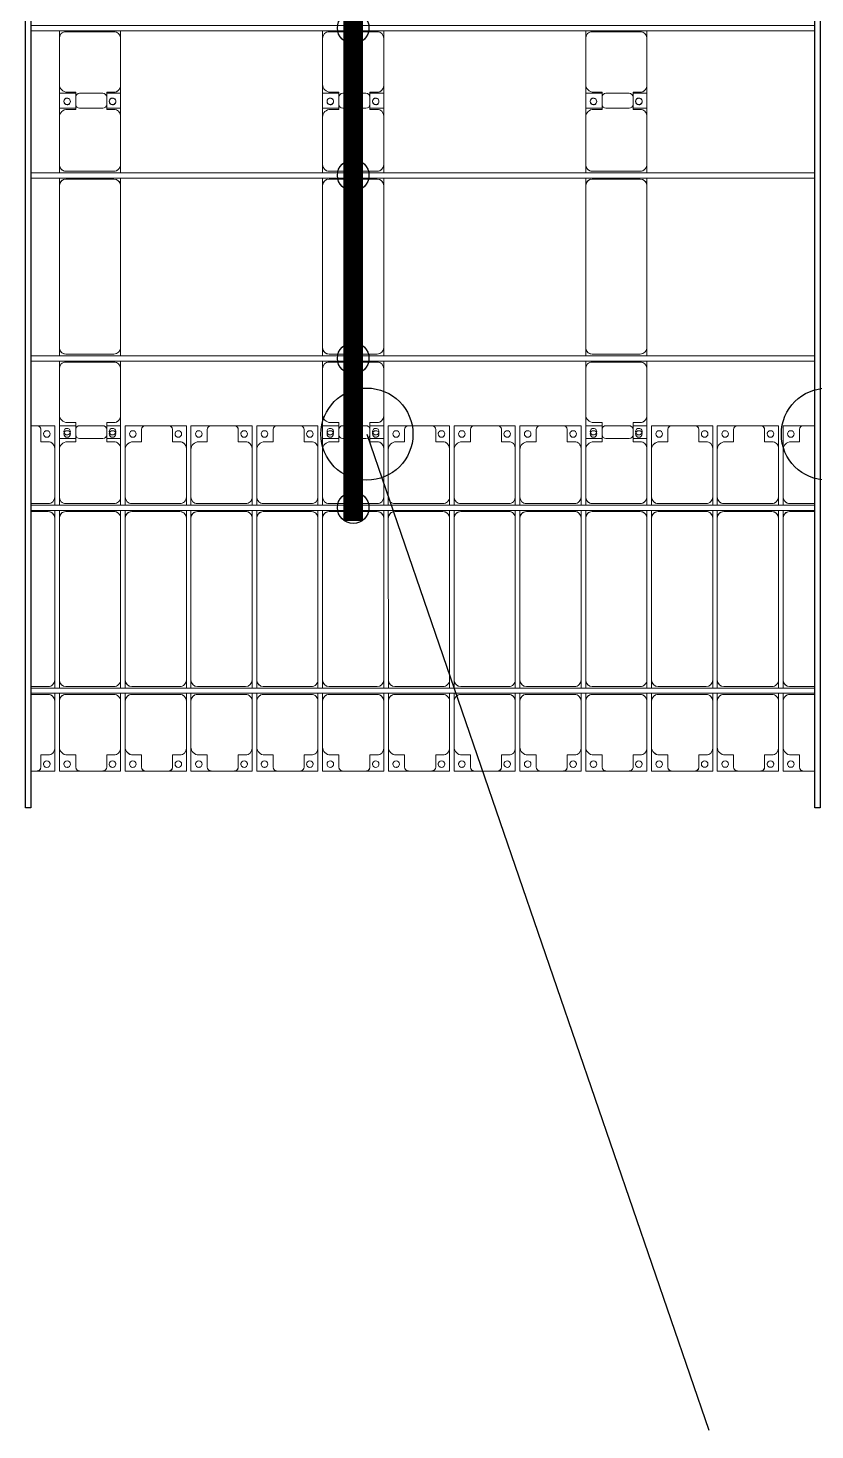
# Model space of a CAD drawing. Header units: millimetres. Extents: x -496478 to -186190, y -204059 to -87354.
# Drawn here: x -415212 to -409232, y -175726 to -165073 of the extents above; entities that cross this region are included whole.
import ezdxf

# ---------------------------------------------------------------- set-up
doc = ezdxf.new("R2010")
doc.units = ezdxf.units.MM
for name, color, linetype, lineweight in [('A-DETL-MBND', 5, 'Continuous', 9), ('A-GENM', 13, 'Continuous', 9), ('S-BEAM', 12, 'Continuous', 9)]:
    doc.layers.add(name, color=color, linetype=linetype, lineweight=lineweight)
for name, color, linetype in [('GC-BICH NEO', 6, 'Continuous'), ('GC-DAY NEO', 5, 'Continuous'), ('GC-HOP 40x60 GIA CUONG', 1, 'Continuous')]:
    doc.layers.add(name, color=color, linetype=linetype)

# ---------------------------------------------------------------- blocks, each defined once
blk = doc.blocks.new('Dải phao đi lại kèm đỡ invester - DẢI PHAO ĐI LẠI-18893-BỐ TRÍ KHUNG KẾT CẤU BÈ PIN 01')
at = {"layer": 'A-DETL-MBND', "color": 8}
for p, q in [((23588, 1312), (23540, 1312)), ((23588, 1312), (23723, 1312)), ((23723, 1312), (23588, 1312)), ((23618, 1190), (23618, 1282)), ((23723, 1312), (23723, 1140)), ((23758, 1312), (23882, 1312)), ((23758, 1130), (23758, 1312)), ((23882, 1282), (23882, 1190)), ((24088, 1312), (23912, 1312)), ((24118, 1312), (24223, 1312)), ((24118, 1190), (24118, 1282)), ((24223, 1312), (24223, 1140)), ((24258, 1312), (24412, 1312)), ((24258, 1130), (24258, 1312)), ((24412, 1312), (24258, 1312)), ((24382, 1282), (24382, 1190)), ((24588, 1312), (24412, 1312)), ((24588, 1312), (24723, 1312)), ((24723, 1312), (24588, 1312)), ((24618, 1190), (24618, 1282)), ((24723, 1312), (24723, 1140)), ((24758, 1312), (24912, 1312)), ((24758, 1130), (24758, 1312)), ((24912, 1312), (24758, 1312)), ((24882, 1282), (24882, 1190)), ((25088, 1312), (24912, 1312)), ((25088, 1312), (25223, 1312)), ((25223, 1312), (25088, 1312)), ((25118, 1190), (25118, 1282)), ((25223, 1312), (25223, 1140)), ((25258, 1312), (25412, 1312)), ((25258, 1130), (25258, 1312)), ((25412, 1312), (25258, 1312)), ((25382, 1282), (25382, 1190)), ((25588, 1312), (25412, 1312)), ((25588, 1312), (25723, 1312)), ((25723, 1312), (25588, 1312)), ((25618, 1190), (25618, 1282)), ((25723, 1312), (25723, 1140)), ((25758, 1312), (25882, 1312)), ((25758, 1130), (25758, 1312)), ((25882, 1282), (25882, 1190)), ((26088, 1312), (25912, 1312)), ((26118, 1312), (26223, 1312)), ((26118, 1190), (26118, 1282)), ((26223, 1312), (26223, 1140)), ((26258, 1312), (26412, 1312)), ((26258, 1130), (26258, 1312)), ((26412, 1312), (26258, 1312)), ((26382, 1282), (26382, 1190)), ((26588, 1312), (26412, 1312)), ((26588, 1312), (26723, 1312)), ((26723, 1312), (26588, 1312)), ((26618, 1190), (26618, 1282)), ((26723, 1312), (26723, 1140)), ((26758, 1312), (26912, 1312)), ((26758, 1130), (26758, 1312)), ((26912, 1312), (26758, 1312)), ((26882, 1282), (26882, 1190)), ((27088, 1312), (26912, 1312)), ((27088, 1312), (27223, 1312)), ((27223, 1312), (27088, 1312)), ((27118, 1190), (27118, 1282)), ((27223, 1312), (27223, 1140)), ((27258, 1312), (27412, 1312)), ((27258, 1130), (27258, 1312)), ((27412, 1312), (27258, 1312)), ((27382, 1282), (27382, 1190)), ((27588, 1312), (27412, 1312)), ((27588, 1312), (27723, 1312)), ((27723, 1312), (27588, 1312)), ((27618, 1190), (27618, 1282)), ((27723, 1312), (27723, 1140)), ((27758, 1312), (27882, 1312)), ((27758, 1130), (27758, 1312)), ((27882, 1282), (27882, 1190)), ((28088, 1312), (27912, 1312)), ((28118, 1312), (28223, 1312)), ((28118, 1190), (28118, 1282)), ((28223, 1312), (28223, 1140)), ((28258, 1312), (28412, 1312)), ((28258, 1130), (28258, 1312)), ((28412, 1312), (28258, 1312)), ((28382, 1282), (28382, 1190)), ((28588, 1312), (28412, 1312)), ((28588, 1312), (28723, 1312)), ((28723, 1312), (28588, 1312)), ((28618, 1190), (28618, 1282)), ((28723, 1312), (28723, 1140)), ((28758, 1312), (28912, 1312)), ((28758, 1130), (28758, 1312)), ((28912, 1312), (28758, 1312)), ((28882, 1282), (28882, 1190)), ((29088, 1312), (28912, 1312)), ((29088, 1312), (29223, 1312)), ((29223, 1312), (29088, 1312)), ((29118, 1190), (29118, 1282)), ((29223, 1312), (29223, 1140)), ((29258, 1312), (29412, 1312)), ((29258, 1130), (29258, 1312)), ((29412, 1312), (29258, 1312)), ((29382, 1282), (29382, 1190)), ((29500, 1312), (29412, 1312)), ((23673, 1190), (23618, 1190)), ((23882, 1190), (23818, 1190)), ((24173, 1190), (24118, 1190)), ((24382, 1190), (24318, 1190)), ((24673, 1190), (24618, 1190)), ((24882, 1190), (24818, 1190)), ((25173, 1190), (25118, 1190)), ((25382, 1190), (25318, 1190)), ((25673, 1190), (25618, 1190)), ((25882, 1190), (25818, 1190)), ((26173, 1190), (26118, 1190)), ((26382, 1190), (26318, 1190)), ((26673, 1190), (26618, 1190)), ((26882, 1190), (26818, 1190)), ((27173, 1190), (27118, 1190)), ((27382, 1190), (27318, 1190)), ((27673, 1190), (27618, 1190)), ((27882, 1190), (27818, 1190)), ((28173, 1190), (28118, 1190)), ((28382, 1190), (28318, 1190)), ((28673, 1190), (28618, 1190)), ((28882, 1190), (28818, 1190)), ((29173, 1190), (29118, 1190)), ((29382, 1190), (29318, 1190)), ((23723, 770), (23723, 1140)), ((23758, 1130), (23758, 770)), ((24223, 770), (24223, 1140)), ((24258, 1130), (24258, 770)), ((24723, 770), (24723, 1140)), ((24758, 1130), (24758, 770)), ((25223, 770), (25223, 1140)), ((25258, 1130), (25258, 770)), ((25723, 770), (25723, 1140)), ((25758, 1130), (25758, 770)), ((26223, 770), (26223, 1140)), ((26258, 1130), (26258, 770)), ((26723, 770), (26723, 1140)), ((26758, 1130), (26758, 770)), ((27223, 770), (27223, 1140)), ((27258, 1130), (27258, 770)), ((27723, 770), (27723, 1140)), ((27758, 1130), (27758, 770)), ((28223, 770), (28223, 1140)), ((28258, 1130), (28258, 770)), ((28723, 770), (28723, 1140)), ((28758, 1130), (28758, 770)), ((29223, 770), (29223, 1140)), ((29258, 1130), (29258, 770)), ((23723, 770), (23723, 708)), ((23758, 708), (23758, 770)), ((24223, 770), (24223, 708)), ((24258, 708), (24258, 770)), ((24723, 770), (24723, 708)), ((24758, 708), (24758, 770)), ((25223, 770), (25223, 708)), ((25258, 708), (25258, 770)), ((25723, 770), (25723, 708)), ((25758, 708), (25758, 770)), ((26223, 770), (26223, 708)), ((26258, 708), (26258, 770)), ((26723, 770), (26723, 708)), ((26758, 708), (26758, 770)), ((27223, 770), (27223, 708)), ((27258, 708), (27258, 770)), ((27723, 770), (27723, 708)), ((27758, 708), (27758, 770)), ((28223, 770), (28223, 708)), ((28258, 708), (28258, 770)), ((28723, 770), (28723, 708)), ((28758, 708), (28758, 770)), ((29223, 770), (29223, 708)), ((29258, 708), (29258, 770)), ((23540, 720), (23673, 720)), ((23673, 660), (23540, 660)), ((23723, 668), (23723, 610)), ((23758, 610), (23758, 668)), ((23808, 720), (24173, 720)), ((24173, 660), (23808, 660)), ((24223, 668), (24223, 610)), ((24258, 610), (24258, 668)), ((24308, 720), (24673, 720)), ((24673, 660), (24308, 660)), ((24723, 668), (24723, 610)), ((24758, 610), (24758, 668)), ((24808, 720), (25173, 720)), ((25173, 660), (24808, 660)), ((25223, 668), (25223, 610)), ((25258, 610), (25258, 668)), ((25308, 720), (25673, 720)), ((25673, 660), (25308, 660)), ((25723, 668), (25723, 610)), ((25758, 610), (25758, 668)), ((25808, 720), (26173, 720)), ((26173, 660), (25808, 660)), ((26223, 668), (26223, 610)), ((26258, 610), (26258, 668)), ((26308, 720), (26673, 720)), ((26673, 660), (26308, 660)), ((26723, 668), (26723, 610)), ((26758, 610), (26758, 668)), ((26808, 720), (27173, 720)), ((27173, 660), (26808, 660)), ((27223, 668), (27223, 610)), ((27258, 610), (27258, 668)), ((27308, 720), (27673, 720)), ((27673, 660), (27308, 660)), ((27723, 668), (27723, 610)), ((27758, 610), (27758, 668)), ((27808, 720), (28173, 720)), ((28173, 660), (27808, 660)), ((28223, 668), (28223, 610)), ((28258, 610), (28258, 668)), ((28308, 720), (28673, 720)), ((28673, 660), (28308, 660)), ((28723, 668), (28723, 610)), ((28758, 610), (28758, 668)), ((28808, 720), (29173, 720)), ((29173, 660), (28808, 660)), ((29223, 668), (29223, 610)), ((29258, 610), (29258, 668)), ((29308, 720), (29500, 720)), ((29500, 660), (29308, 660)), ((23723, -620), (23723, 610)), ((23758, 610), (23758, -620)), ((24223, -620), (24223, 610)), ((24258, 610), (24258, -620)), ((24723, -620), (24723, 610)), ((24758, 610), (24758, -620)), ((25223, -620), (25223, 610)), ((25258, 610), (25258, -620)), ((25723, -620), (25723, 610)), ((25758, 610), (25758, -620)), ((26223, -620), (26223, 610)), ((26258, 610), (26258, -620)), ((26723, -620), (26723, 610)), ((26758, 610), (26758, -620)), ((27223, -620), (27223, 610)), ((27258, 610), (27258, -620)), ((27723, -620), (27723, 610)), ((27758, 610), (27758, -620)), ((28223, -620), (28223, 610)), ((28258, 610), (28258, -620)), ((28723, -620), (28723, 610)), ((28758, 610), (28758, -620)), ((29223, -620), (29223, 610)), ((29258, 610), (29258, -620)), ((23723, -620), (23723, -682)), ((23758, -682), (23758, -620)), ((24223, -620), (24223, -682)), ((24258, -682), (24258, -620)), ((24723, -620), (24723, -682)), ((24758, -682), (24758, -620)), ((25223, -620), (25223, -682)), ((25258, -682), (25258, -620)), ((25723, -620), (25723, -682)), ((25758, -682), (25758, -620)), ((26223, -620), (26223, -682)), ((26258, -682), (26258, -620)), ((26723, -620), (26723, -682)), ((26758, -682), (26758, -620)), ((27223, -620), (27223, -682)), ((27258, -682), (27258, -620)), ((27723, -620), (27723, -682)), ((27758, -682), (27758, -620)), ((28223, -620), (28223, -682)), ((28258, -682), (28258, -620)), ((28723, -620), (28723, -682)), ((28758, -682), (28758, -620)), ((29223, -620), (29223, -682)), ((29258, -682), (29258, -620)), ((23540, -670), (23673, -670)), ((23673, -730), (23540, -730)), ((23723, -722), (23723, -780)), ((23758, -780), (23758, -722)), ((23808, -670), (24173, -670)), ((24173, -730), (23808, -730)), ((24223, -722), (24223, -780)), ((24258, -780), (24258, -722)), ((24308, -670), (24673, -670)), ((24673, -730), (24308, -730)), ((24723, -722), (24723, -780)), ((24758, -780), (24758, -722)), ((24808, -670), (25173, -670)), ((25173, -730), (24808, -730)), ((25223, -722), (25223, -780)), ((25258, -780), (25258, -722)), ((25308, -670), (25673, -670)), ((25673, -730), (25308, -730)), ((25723, -722), (25723, -780)), ((25758, -780), (25758, -722)), ((25808, -670), (26173, -670)), ((26173, -730), (25808, -730)), ((26223, -722), (26223, -780)), ((26258, -780), (26258, -722)), ((26308, -670), (26673, -670)), ((26673, -730), (26308, -730)), ((26723, -722), (26723, -780)), ((26758, -780), (26758, -722)), ((26808, -670), (27173, -670)), ((27173, -730), (26808, -730)), ((27223, -722), (27223, -780)), ((27258, -780), (27258, -722)), ((27308, -670), (27673, -670)), ((27673, -730), (27308, -730)), ((27723, -722), (27723, -780)), ((27758, -780), (27758, -722)), ((27808, -670), (28173, -670)), ((28173, -730), (27808, -730)), ((28223, -722), (28223, -780)), ((28258, -780), (28258, -722)), ((28308, -670), (28673, -670)), ((28673, -730), (28308, -730)), ((28723, -722), (28723, -780)), ((28758, -780), (28758, -722)), ((28808, -670), (29173, -670)), ((29173, -730), (28808, -730)), ((29223, -722), (29223, -780)), ((29258, -780), (29258, -722)), ((29308, -670), (29500, -670)), ((29500, -730), (29308, -730)), ((23723, -1140), (23723, -780)), ((23758, -780), (23758, -1130)), ((24223, -1140), (24223, -780)), ((24258, -780), (24258, -1130)), ((24723, -1140), (24723, -780)), ((24758, -780), (24758, -1130)), ((25223, -1140), (25223, -780)), ((25258, -780), (25258, -1130)), ((25723, -1140), (25723, -780)), ((25758, -780), (25758, -1130)), ((26223, -1140), (26223, -780)), ((26258, -780), (26258, -1130)), ((26723, -1140), (26723, -780)), ((26758, -780), (26758, -1130)), ((27223, -1140), (27223, -780)), ((27258, -780), (27258, -1130)), ((27723, -1140), (27723, -780)), ((27758, -780), (27758, -1130)), ((28223, -1140), (28223, -780)), ((28258, -780), (28258, -1130)), ((28723, -1140), (28723, -780)), ((28758, -780), (28758, -1130)), ((29223, -1140), (29223, -780)), ((29258, -780), (29258, -1130)), ((23723, -1140), (23723, -1312)), ((23758, -1312), (23758, -1130)), ((24223, -1140), (24223, -1312)), ((24258, -1312), (24258, -1130)), ((24723, -1140), (24723, -1312)), ((24758, -1312), (24758, -1130)), ((25223, -1140), (25223, -1312)), ((25258, -1312), (25258, -1130)), ((25723, -1140), (25723, -1312)), ((25758, -1312), (25758, -1130)), ((26223, -1140), (26223, -1312)), ((26258, -1312), (26258, -1130)), ((26723, -1140), (26723, -1312)), ((26758, -1312), (26758, -1130)), ((27223, -1140), (27223, -1312)), ((27258, -1312), (27258, -1130)), ((27723, -1140), (27723, -1312)), ((27758, -1312), (27758, -1130)), ((28223, -1140), (28223, -1312)), ((28258, -1312), (28258, -1130)), ((28723, -1140), (28723, -1312)), ((28758, -1312), (28758, -1130)), ((29223, -1140), (29223, -1312)), ((29258, -1312), (29258, -1130)), ((23618, -1282), (23618, -1190)), ((23618, -1190), (23673, -1190)), ((23818, -1190), (23882, -1190)), ((23882, -1190), (23882, -1282)), ((24118, -1282), (24118, -1190)), ((24118, -1190), (24173, -1190)), ((24318, -1190), (24382, -1190)), ((24382, -1190), (24382, -1282)), ((24618, -1282), (24618, -1190)), ((24618, -1190), (24673, -1190)), ((24818, -1190), (24882, -1190)), ((24882, -1190), (24882, -1282)), ((25118, -1282), (25118, -1190)), ((25118, -1190), (25173, -1190)), ((25318, -1190), (25382, -1190)), ((25382, -1190), (25382, -1282)), ((25618, -1282), (25618, -1190)), ((25618, -1190), (25673, -1190)), ((25818, -1190), (25882, -1190)), ((25882, -1190), (25882, -1282)), ((26118, -1282), (26118, -1190)), ((26118, -1190), (26173, -1190)), ((26318, -1190), (26382, -1190)), ((26382, -1190), (26382, -1282)), ((26618, -1282), (26618, -1190)), ((26618, -1190), (26673, -1190)), ((26818, -1190), (26882, -1190)), ((26882, -1190), (26882, -1282)), ((27118, -1282), (27118, -1190)), ((27118, -1190), (27173, -1190)), ((27318, -1190), (27382, -1190)), ((27382, -1190), (27382, -1282)), ((27618, -1282), (27618, -1190)), ((27618, -1190), (27673, -1190)), ((27818, -1190), (27882, -1190)), ((27882, -1190), (27882, -1282)), ((28118, -1282), (28118, -1190)), ((28118, -1190), (28173, -1190)), ((28318, -1190), (28382, -1190)), ((28382, -1190), (28382, -1282)), ((28618, -1282), (28618, -1190)), ((28618, -1190), (28673, -1190)), ((28818, -1190), (28882, -1190)), ((28882, -1190), (28882, -1282)), ((29118, -1282), (29118, -1190)), ((29118, -1190), (29173, -1190)), ((29318, -1190), (29382, -1190)), ((29382, -1190), (29382, -1282)), ((23540, -1312), (23588, -1312)), ((23723, -1312), (23588, -1312)), ((23588, -1312), (23723, -1312)), ((23912, -1312), (23758, -1312)), ((23758, -1312), (23912, -1312)), ((23912, -1312), (24088, -1312)), ((24223, -1312), (24088, -1312)), ((24088, -1312), (24223, -1312)), ((24412, -1312), (24258, -1312)), ((24258, -1312), (24412, -1312)), ((24412, -1312), (24588, -1312)), ((24723, -1312), (24588, -1312)), ((24588, -1312), (24723, -1312)), ((24912, -1312), (24758, -1312)), ((24758, -1312), (24912, -1312)), ((24912, -1312), (25088, -1312)), ((25223, -1312), (25088, -1312)), ((25088, -1312), (25223, -1312)), ((25412, -1312), (25258, -1312)), ((25258, -1312), (25412, -1312)), ((25412, -1312), (25588, -1312)), ((25723, -1312), (25588, -1312)), ((25588, -1312), (25723, -1312)), ((25912, -1312), (25758, -1312)), ((25758, -1312), (25912, -1312)), ((25912, -1312), (26088, -1312)), ((26223, -1312), (26088, -1312)), ((26088, -1312), (26223, -1312)), ((26412, -1312), (26258, -1312)), ((26258, -1312), (26412, -1312)), ((26412, -1312), (26588, -1312)), ((26723, -1312), (26588, -1312)), ((26588, -1312), (26723, -1312)), ((26912, -1312), (26758, -1312)), ((26758, -1312), (26912, -1312)), ((26912, -1312), (27088, -1312)), ((27223, -1312), (27088, -1312)), ((27088, -1312), (27223, -1312)), ((27412, -1312), (27258, -1312)), ((27258, -1312), (27412, -1312)), ((27412, -1312), (27588, -1312)), ((27723, -1312), (27588, -1312)), ((27588, -1312), (27723, -1312)), ((27912, -1312), (27758, -1312)), ((27758, -1312), (27912, -1312)), ((27912, -1312), (28088, -1312)), ((28223, -1312), (28088, -1312)), ((28088, -1312), (28223, -1312)), ((28412, -1312), (28258, -1312)), ((28258, -1312), (28412, -1312)), ((28412, -1312), (28588, -1312)), ((28723, -1312), (28588, -1312)), ((28588, -1312), (28723, -1312)), ((28912, -1312), (28758, -1312)), ((28758, -1312), (28912, -1312)), ((28912, -1312), (29088, -1312)), ((29223, -1312), (29088, -1312)), ((29088, -1312), (29223, -1312)), ((29412, -1312), (29258, -1312)), ((29258, -1312), (29412, -1312)), ((29412, -1312), (29500, -1312))]:
    blk.add_line(p, q, dxfattribs=at)
for centre, radius, start, end in [((23588, 1282), 30, 360, 90), ((23588, 1282), 30, 75, 90), ((23588, 1282), 30, 15, 90), ((23588, 1282), 30, 75, 90), ((23912, 1282), 30, 90, 180), ((24088, 1282), 30, 0, 90), ((24412, 1282), 30, 90, 180), ((24412, 1282), 30, 90, 165), ((24412, 1282), 30, 90, 105), ((24412, 1282), 30, 90, 105), ((24588, 1282), 30, 0, 90), ((24588, 1282), 30, 75, 90), ((24588, 1282), 30, 15, 90), ((24588, 1282), 30, 75, 90), ((24912, 1282), 30, 90, 180), ((24912, 1282), 30, 90, 165), ((24912, 1282), 30, 90, 105), ((24912, 1282), 30, 90, 105), ((25088, 1282), 30, 360, 90), ((25088, 1282), 30, 75, 90), ((25088, 1282), 30, 15, 90), ((25088, 1282), 30, 75, 90), ((25412, 1282), 30, 90, 180), ((25412, 1282), 30, 90, 165), ((25412, 1282), 30, 90, 105), ((25412, 1282), 30, 90, 105), ((25588, 1282), 30, 0, 90), ((25588, 1282), 30, 75, 90), ((25588, 1282), 30, 15, 90), ((25588, 1282), 30, 75, 90), ((25912, 1282), 30, 90, 180), ((26088, 1282), 30, 360, 90), ((26412, 1282), 30, 90, 180), ((26412, 1282), 30, 90, 165), ((26412, 1282), 30, 90, 105), ((26412, 1282), 30, 90, 105), ((26588, 1282), 30, 0, 90), ((26588, 1282), 30, 75, 90), ((26588, 1282), 30, 15, 90), ((26588, 1282), 30, 75, 90), ((26912, 1282), 30, 90, 180), ((26912, 1282), 30, 90, 165), ((26912, 1282), 30, 90, 105), ((26912, 1282), 30, 90, 105), ((27088, 1282), 30, 360, 90), ((27088, 1282), 30, 75, 90), ((27088, 1282), 30, 15, 90), ((27088, 1282), 30, 75, 90), ((27412, 1282), 30, 90, 180), ((27412, 1282), 30, 90, 165), ((27412, 1282), 30, 90, 105), ((27412, 1282), 30, 90, 105), ((27588, 1282), 30, 0, 90), ((27588, 1282), 30, 75, 90), ((27588, 1282), 30, 15, 90), ((27588, 1282), 30, 75, 90), ((27912, 1282), 30, 90, 180), ((28088, 1282), 30, 360, 90), ((28412, 1282), 30, 90, 180), ((28412, 1282), 30, 90, 165), ((28412, 1282), 30, 90, 105), ((28412, 1282), 30, 90, 105), ((28588, 1282), 30, 0, 90), ((28588, 1282), 30, 75, 90), ((28588, 1282), 30, 15, 90), ((28588, 1282), 30, 75, 90), ((28912, 1282), 30, 90, 180), ((28912, 1282), 30, 90, 165), ((28912, 1282), 30, 90, 105), ((28912, 1282), 30, 90, 105), ((29088, 1282), 30, 0, 90), ((29088, 1282), 30, 75, 90), ((29088, 1282), 30, 15, 90), ((29088, 1282), 30, 75, 90), ((29412, 1282), 30, 90, 180), ((29412, 1282), 30, 90, 165), ((29412, 1282), 30, 90, 105), ((29412, 1282), 30, 90, 105), ((23662, 1249), 25, 90, 270), ((23662, 1249), 25, 150, 180), ((23662, 1249), 25, 120, 135), ((23662, 1249), 25, 90, 105), ((23662, 1249), 25, 270, 90), ((23673, 1140), 50, 0, 90), ((23673, 1140), 50, 45, 90), ((23818, 1130), 60, 90, 180), ((23818, 1130), 60, 90, 135), ((23817, 1249), 25, 90, 270), ((23817, 1249), 25, 270, 90), ((24162, 1249), 25, 90, 270), ((24162, 1249), 25, 150, 180), ((24162, 1249), 25, 120, 135), ((24162, 1249), 25, 90, 105), ((24162, 1249), 25, 270, 90), ((24173, 1140), 50, 360, 90), ((24173, 1140), 50, 45, 90), ((24318, 1130), 60, 90, 180), ((24318, 1130), 60, 90, 135), ((24317, 1249), 25, 90, 270), ((24317, 1249), 25, 270, 90), ((24662, 1249), 25, 90, 270), ((24662, 1249), 25, 150, 180), ((24662, 1249), 25, 120, 135), ((24662, 1249), 25, 90, 105), ((24662, 1249), 25, 270, 90), ((24673, 1140), 50, 0, 90), ((24673, 1140), 50, 45, 90), ((24818, 1130), 60, 90, 180), ((24818, 1130), 60, 90, 135), ((24817, 1249), 25, 90, 270), ((24817, 1249), 25, 270, 90), ((25162, 1249), 25, 90, 270), ((25162, 1249), 25, 150, 180), ((25162, 1249), 25, 120, 135), ((25162, 1249), 25, 90, 105), ((25162, 1249), 25, 270, 90), ((25173, 1140), 50, 0, 90), ((25173, 1140), 50, 45, 90), ((25318, 1130), 60, 90, 180), ((25318, 1130), 60, 90, 135), ((25317, 1249), 25, 90, 270), ((25317, 1249), 25, 270, 90), ((25662, 1249), 25, 90, 270), ((25662, 1249), 25, 150, 180), ((25662, 1249), 25, 120, 135), ((25662, 1249), 25, 90, 105), ((25662, 1249), 25, 270, 90), ((25673, 1140), 50, 360, 90), ((25673, 1140), 50, 45, 90), ((25818, 1130), 60, 90, 180), ((25818, 1130), 60, 90, 135), ((25817, 1249), 25, 90, 270), ((25817, 1249), 25, 270, 90), ((26162, 1249), 25, 90, 270), ((26162, 1249), 25, 150, 180), ((26162, 1249), 25, 120, 135), ((26162, 1249), 25, 90, 105), ((26162, 1249), 25, 270, 90), ((26173, 1140), 50, 0, 90), ((26173, 1140), 50, 45, 90), ((26318, 1130), 60, 90, 180), ((26318, 1130), 60, 90, 135), ((26317, 1249), 25, 90, 270), ((26317, 1249), 25, 270, 90), ((26662, 1249), 25, 90, 270), ((26662, 1249), 25, 150, 180), ((26662, 1249), 25, 120, 135), ((26662, 1249), 25, 90, 105), ((26662, 1249), 25, 270, 90), ((26673, 1140), 50, 0, 90), ((26673, 1140), 50, 45, 90), ((26818, 1130), 60, 90, 180), ((26818, 1130), 60, 90, 135), ((26817, 1249), 25, 90, 270), ((26817, 1249), 25, 270, 90), ((27162, 1249), 25, 90, 270), ((27162, 1249), 25, 150, 180), ((27162, 1249), 25, 120, 135), ((27162, 1249), 25, 90, 105), ((27162, 1249), 25, 270, 90), ((27173, 1140), 50, 0, 90), ((27173, 1140), 50, 45, 90), ((27318, 1130), 60, 90, 180), ((27318, 1130), 60, 90, 135), ((27317, 1249), 25, 90, 270), ((27317, 1249), 25, 270, 90), ((27662, 1249), 25, 90, 270), ((27662, 1249), 25, 150, 180), ((27662, 1249), 25, 120, 135), ((27662, 1249), 25, 90, 105), ((27662, 1249), 25, 270, 90), ((27673, 1140), 50, 360, 90), ((27673, 1140), 50, 45, 90), ((27818, 1130), 60, 90, 180), ((27818, 1130), 60, 90, 135), ((27817, 1249), 25, 90, 270), ((27817, 1249), 25, 270, 90), ((28162, 1249), 25, 90, 270), ((28162, 1249), 25, 150, 180), ((28162, 1249), 25, 120, 135), ((28162, 1249), 25, 90, 105), ((28162, 1249), 25, 270, 90), ((28173, 1140), 50, 0, 90), ((28173, 1140), 50, 45, 90), ((28318, 1130), 60, 90, 180), ((28318, 1130), 60, 90, 135), ((28317, 1249), 25, 90, 270), ((28317, 1249), 25, 270, 90), ((28662, 1249), 25, 90, 270), ((28662, 1249), 25, 150, 180), ((28662, 1249), 25, 120, 135), ((28662, 1249), 25, 90, 105), ((28662, 1249), 25, 270, 90), ((28673, 1140), 50, 0, 90), ((28673, 1140), 50, 45, 90), ((28818, 1130), 60, 90, 180), ((28818, 1130), 60, 90, 135), ((28817, 1249), 25, 90, 270), ((28817, 1249), 25, 270, 90), ((29162, 1249), 25, 90, 270), ((29162, 1249), 25, 150, 180), ((29162, 1249), 25, 120, 135), ((29162, 1249), 25, 90, 105), ((29162, 1249), 25, 270, 90), ((29173, 1140), 50, 360, 90), ((29173, 1140), 50, 45, 90), ((29318, 1130), 60, 90, 180), ((29318, 1130), 60, 90, 135), ((29317, 1249), 25, 90, 270), ((29317, 1249), 25, 270, 90), ((23673, 770), 50, 270, 360), ((23808, 770), 50, 180, 270), ((24173, 770), 50, 270, 0), ((24308, 770), 50, 180, 270), ((24673, 770), 50, 270, 0), ((24808, 770), 50, 180, 270), ((25173, 770), 50, 270, 0), ((25308, 770), 50, 180, 270), ((25673, 770), 50, 270, 360), ((25808, 770), 50, 180, 270), ((26173, 770), 50, 270, 360), ((26308, 770), 50, 180, 270), ((26673, 770), 50, 270, 0), ((26808, 770), 50, 180, 270), ((27173, 770), 50, 270, 360), ((27308, 770), 50, 180, 270), ((27673, 770), 50, 270, 0), ((27808, 770), 50, 180, 270), ((28173, 770), 50, 270, 360), ((28308, 770), 50, 180, 270), ((28673, 770), 50, 270, 0), ((28808, 770), 50, 180, 270), ((29173, 770), 50, 270, 360), ((29308, 770), 50, 180, 270), ((23673, 770), 50, 270, 315), ((23673, 610), 50, 0, 90), ((23673, 610), 50, 15, 90), ((23808, 610), 50, 90, 180), ((23808, 610), 50, 105, 180), ((23808, 770), 50, 225, 270), ((24173, 770), 50, 270, 315), ((24173, 610), 50, 360, 90), ((24173, 610), 50, 15, 90), ((24308, 610), 50, 90, 180), ((24308, 610), 50, 105, 180), ((24308, 770), 50, 225, 270), ((24673, 770), 50, 270, 315), ((24673, 610), 50, 0, 90), ((24673, 610), 50, 15, 90), ((24808, 610), 50, 90, 180), ((24808, 610), 50, 105, 180), ((24808, 770), 50, 225, 270), ((25173, 770), 50, 270, 315), ((25173, 610), 50, 360, 90), ((25173, 610), 50, 15, 90), ((25308, 610), 50, 90, 180), ((25308, 610), 50, 105, 180), ((25308, 770), 50, 225, 270), ((25673, 770), 50, 270, 315), ((25673, 610), 50, 0, 90), ((25673, 610), 50, 15, 90), ((25808, 610), 50, 90, 180), ((25808, 610), 50, 105, 180), ((25808, 770), 50, 225, 270), ((26173, 770), 50, 270, 315), ((26173, 610), 50, 0, 90), ((26173, 610), 50, 15, 90), ((26308, 610), 50, 90, 180), ((26308, 610), 50, 105, 180), ((26308, 770), 50, 225, 270), ((26673, 770), 50, 270, 315), ((26673, 610), 50, 0, 90), ((26673, 610), 50, 15, 90), ((26808, 610), 50, 90, 180), ((26808, 610), 50, 105, 180), ((26808, 770), 50, 225, 270), ((27173, 770), 50, 270, 315), ((27173, 610), 50, 360, 90), ((27173, 610), 50, 15, 90), ((27308, 610), 50, 90, 180), ((27308, 610), 50, 105, 180), ((27308, 770), 50, 225, 270), ((27673, 770), 50, 270, 315), ((27673, 610), 50, 360, 90), ((27673, 610), 50, 15, 90), ((27808, 610), 50, 90, 180), ((27808, 610), 50, 105, 180), ((27808, 770), 50, 225, 270), ((28173, 770), 50, 270, 315), ((28173, 610), 50, 0, 90), ((28173, 610), 50, 15, 90), ((28308, 610), 50, 90, 180), ((28308, 610), 50, 105, 180), ((28308, 770), 50, 225, 270), ((28673, 770), 50, 270, 315), ((28673, 610), 50, 360, 90), ((28673, 610), 50, 15, 90), ((28808, 610), 50, 90, 180), ((28808, 610), 50, 105, 180), ((28808, 770), 50, 225, 270), ((29173, 770), 50, 270, 315), ((29173, 610), 50, 0, 90), ((29173, 610), 50, 15, 90), ((29308, 610), 50, 90, 180), ((29308, 610), 50, 105, 180), ((29308, 770), 50, 225, 270), ((23673, -620), 50, 270, 0), ((23673, -620), 50, 270, 0), ((23808, -620), 50, 180, 270), ((23808, -620), 50, 195, 270), ((24173, -620), 50, 270, 0), ((24173, -620), 50, 270, 0), ((24308, -620), 50, 180, 270), ((24308, -620), 50, 195, 270), ((24673, -620), 50, 270, 0), ((24673, -620), 50, 270, 0), ((24808, -620), 50, 180, 270), ((24808, -620), 50, 195, 270), ((25173, -620), 50, 270, 360), ((25173, -620), 50, 270, 360), ((25308, -620), 50, 180, 270), ((25308, -620), 50, 195, 270), ((25673, -620), 50, 270, 0), ((25673, -620), 50, 270, 0), ((25808, -620), 50, 180, 270), ((25808, -620), 50, 195, 270), ((26173, -620), 50, 270, 360), ((26173, -620), 50, 270, 360), ((26308, -620), 50, 180, 270), ((26308, -620), 50, 195, 270), ((26673, -620), 50, 270, 0), ((26673, -620), 50, 270, 0), ((26808, -620), 50, 180, 270), ((26808, -620), 50, 195, 270), ((27173, -620), 50, 270, 0), ((27173, -620), 50, 270, 0), ((27308, -620), 50, 180, 270), ((27308, -620), 50, 195, 270), ((27673, -620), 50, 270, 0), ((27673, -620), 50, 270, 0), ((27808, -620), 50, 180, 270), ((27808, -620), 50, 195, 270), ((28173, -620), 50, 270, 0), ((28173, -620), 50, 270, 0), ((28308, -620), 50, 180, 270), ((28308, -620), 50, 195, 270), ((28673, -620), 50, 270, 360), ((28673, -620), 50, 270, 360), ((28808, -620), 50, 180, 270), ((28808, -620), 50, 195, 270), ((29173, -620), 50, 270, 0), ((29173, -620), 50, 270, 0), ((29308, -620), 50, 180, 270), ((29308, -620), 50, 195, 270), ((23673, -780), 50, 0, 90), ((23673, -780), 50, 45, 90), ((23808, -780), 50, 90, 180), ((23808, -780), 50, 90, 135), ((24173, -780), 50, 360, 90), ((24173, -780), 50, 45, 90), ((24308, -780), 50, 90, 180), ((24308, -780), 50, 90, 135), ((24673, -780), 50, 0, 90), ((24673, -780), 50, 45, 90), ((24808, -780), 50, 90, 180), ((24808, -780), 50, 90, 135), ((25173, -780), 50, 360, 90), ((25173, -780), 50, 45, 90), ((25308, -780), 50, 90, 180), ((25308, -780), 50, 90, 135), ((25673, -780), 50, 360, 90), ((25673, -780), 50, 45, 90), ((25808, -780), 50, 90, 180), ((25808, -780), 50, 90, 135), ((26173, -780), 50, 0, 90), ((26173, -780), 50, 45, 90), ((26308, -780), 50, 90, 180), ((26308, -780), 50, 90, 135), ((26673, -780), 50, 360, 90), ((26673, -780), 50, 45, 90), ((26808, -780), 50, 90, 180), ((26808, -780), 50, 90, 135), ((27173, -780), 50, 0, 90), ((27173, -780), 50, 45, 90), ((27308, -780), 50, 90, 180), ((27308, -780), 50, 90, 135), ((27673, -780), 50, 360, 90), ((27673, -780), 50, 45, 90), ((27808, -780), 50, 90, 180), ((27808, -780), 50, 90, 135), ((28173, -780), 50, 0, 90), ((28173, -780), 50, 45, 90), ((28308, -780), 50, 90, 180), ((28308, -780), 50, 90, 135), ((28673, -780), 50, 360, 90), ((28673, -780), 50, 45, 90), ((28808, -780), 50, 90, 180), ((28808, -780), 50, 90, 135), ((29173, -780), 50, 360, 90), ((29173, -780), 50, 45, 90), ((29308, -780), 50, 90, 180), ((29308, -780), 50, 90, 135), ((23673, -1140), 50, 270, 0), ((23818, -1130), 60, 180, 270), ((24173, -1140), 50, 270, 360), ((24318, -1130), 60, 180, 270), ((24673, -1140), 50, 270, 360), ((24818, -1130), 60, 180, 270), ((25173, -1140), 50, 270, 360), ((25318, -1130), 60, 180, 270), ((25673, -1140), 50, 270, 360), ((25818, -1130), 60, 180, 270), ((26173, -1140), 50, 270, 360), ((26318, -1130), 60, 180, 270), ((26673, -1140), 50, 270, 360), ((26818, -1130), 60, 180, 270), ((27173, -1140), 50, 270, 360), ((27318, -1130), 60, 180, 270), ((27673, -1140), 50, 270, 360), ((27818, -1130), 60, 180, 270), ((28173, -1140), 50, 270, 360), ((28318, -1130), 60, 180, 270), ((28673, -1140), 50, 270, 360), ((28818, -1130), 60, 180, 270), ((29173, -1140), 50, 270, 360), ((29318, -1130), 60, 180, 270), ((23662, -1259), 25, 90, 270), ((23662, -1259), 25, 165, 270), ((23662, -1259), 25, 270, 90), ((23673, -1140), 50, 270, 315), ((23662, -1259), 25, 0, 15), ((23818, -1130), 60, 225, 270), ((23817, -1259), 25, 90, 270), ((23817, -1259), 25, 165, 180), ((23817, -1259), 25, 270, 90), ((24162, -1259), 25, 90, 270), ((24162, -1259), 25, 165, 270), ((24162, -1259), 25, 270, 90), ((24173, -1140), 50, 270, 315), ((24162, -1259), 25, 360, 15), ((24318, -1130), 60, 225, 270), ((24317, -1259), 25, 90, 270), ((24317, -1259), 25, 165, 180), ((24317, -1259), 25, 270, 90), ((24662, -1259), 25, 90, 270), ((24662, -1259), 25, 165, 270), ((24662, -1259), 25, 270, 90), ((24673, -1140), 50, 270, 315), ((24662, -1259), 25, 0, 15), ((24818, -1130), 60, 225, 270), ((24817, -1259), 25, 90, 270), ((24817, -1259), 25, 165, 180), ((24817, -1259), 25, 270, 90), ((25162, -1259), 25, 90, 270), ((25162, -1259), 25, 165, 270), ((25162, -1259), 25, 270, 90), ((25173, -1140), 50, 270, 315), ((25162, -1259), 25, 0, 15), ((25318, -1130), 60, 225, 270), ((25317, -1259), 25, 90, 270), ((25317, -1259), 25, 165, 180), ((25317, -1259), 25, 270, 90), ((25662, -1259), 25, 90, 270), ((25662, -1259), 25, 165, 270), ((25662, -1259), 25, 270, 90), ((25673, -1140), 50, 270, 315), ((25662, -1259), 25, 360, 15), ((25818, -1130), 60, 225, 270), ((25817, -1259), 25, 90, 270), ((25817, -1259), 25, 165, 180), ((25817, -1259), 25, 270, 90), ((26162, -1259), 25, 90, 270), ((26162, -1259), 25, 165, 270), ((26162, -1259), 25, 270, 90), ((26173, -1140), 50, 270, 315), ((26162, -1259), 25, 0, 15), ((26318, -1130), 60, 225, 270), ((26317, -1259), 25, 90, 270), ((26317, -1259), 25, 165, 180), ((26317, -1259), 25, 270, 90), ((26662, -1259), 25, 90, 270), ((26662, -1259), 25, 165, 270), ((26662, -1259), 25, 270, 90), ((26673, -1140), 50, 270, 315), ((26662, -1259), 25, 0, 15), ((26818, -1130), 60, 225, 270), ((26817, -1259), 25, 90, 270), ((26817, -1259), 25, 165, 180), ((26817, -1259), 25, 270, 90), ((27162, -1259), 25, 90, 270), ((27162, -1259), 25, 165, 270), ((27162, -1259), 25, 270, 90), ((27173, -1140), 50, 270, 315), ((27162, -1259), 25, 0, 15), ((27318, -1130), 60, 225, 270), ((27317, -1259), 25, 90, 270), ((27317, -1259), 25, 165, 180), ((27317, -1259), 25, 270, 90), ((27662, -1259), 25, 90, 270), ((27662, -1259), 25, 165, 270), ((27662, -1259), 25, 270, 90), ((27673, -1140), 50, 270, 315), ((27662, -1259), 25, 0, 15), ((27818, -1130), 60, 225, 270), ((27817, -1259), 25, 90, 270), ((27817, -1259), 25, 165, 180), ((27817, -1259), 25, 270, 90), ((28162, -1259), 25, 90, 270), ((28162, -1259), 25, 165, 270), ((28162, -1259), 25, 270, 90), ((28173, -1140), 50, 270, 315), ((28162, -1259), 25, 0, 15), ((28318, -1130), 60, 225, 270), ((28317, -1259), 25, 90, 270), ((28317, -1259), 25, 165, 180), ((28317, -1259), 25, 270, 90), ((28662, -1259), 25, 90, 270), ((28662, -1259), 25, 165, 270), ((28662, -1259), 25, 270, 90), ((28673, -1140), 50, 270, 315), ((28662, -1259), 25, 360, 15), ((28818, -1130), 60, 225, 270), ((28817, -1259), 25, 90, 270), ((28817, -1259), 25, 165, 180), ((28817, -1259), 25, 270, 90), ((29162, -1259), 25, 90, 270), ((29162, -1259), 25, 165, 270), ((29162, -1259), 25, 270, 90), ((29173, -1140), 50, 270, 315), ((29162, -1259), 25, 0, 15), ((29318, -1130), 60, 225, 270), ((29317, -1259), 25, 90, 270), ((29317, -1259), 25, 165, 180), ((29317, -1259), 25, 270, 90), ((23588, -1282), 30, 270, 360), ((23588, -1282), 30, 270, 345), ((23588, -1282), 30, 270, 285), ((23588, -1282), 30, 270, 285), ((23588, -1282), 30, 315, 330), ((23588, -1282), 30, 315, 330), ((23817, -1259), 25, 270, 285), ((23912, -1282), 30, 180, 270), ((23912, -1282), 30, 195, 270), ((23912, -1282), 30, 255, 270), ((23912, -1282), 30, 255, 270), ((24088, -1282), 30, 270, 360), ((24088, -1282), 30, 270, 345), ((24088, -1282), 30, 270, 285), ((24088, -1282), 30, 270, 285), ((24088, -1282), 30, 315, 330), ((24088, -1282), 30, 315, 330), ((24317, -1259), 25, 270, 285), ((24412, -1282), 30, 180, 270), ((24412, -1282), 30, 195, 270), ((24412, -1282), 30, 255, 270), ((24412, -1282), 30, 255, 270), ((24588, -1282), 30, 270, 0), ((24588, -1282), 30, 270, 345), ((24588, -1282), 30, 270, 285), ((24588, -1282), 30, 270, 285), ((24588, -1282), 30, 315, 330), ((24588, -1282), 30, 315, 330), ((24817, -1259), 25, 270, 285), ((24912, -1282), 30, 180, 270), ((24912, -1282), 30, 195, 270), ((24912, -1282), 30, 255, 270), ((24912, -1282), 30, 255, 270), ((25088, -1282), 30, 270, 0), ((25088, -1282), 30, 270, 345), ((25088, -1282), 30, 270, 285), ((25088, -1282), 30, 270, 285), ((25088, -1282), 30, 315, 330), ((25088, -1282), 30, 315, 330), ((25317, -1259), 25, 270, 285), ((25412, -1282), 30, 180, 270), ((25412, -1282), 30, 195, 270), ((25412, -1282), 30, 255, 270), ((25412, -1282), 30, 255, 270), ((25588, -1282), 30, 270, 360), ((25588, -1282), 30, 270, 345), ((25588, -1282), 30, 270, 285), ((25588, -1282), 30, 270, 285), ((25588, -1282), 30, 315, 330), ((25588, -1282), 30, 315, 330), ((25817, -1259), 25, 270, 285), ((25912, -1282), 30, 180, 270), ((25912, -1282), 30, 195, 270), ((25912, -1282), 30, 255, 270), ((25912, -1282), 30, 255, 270), ((26088, -1282), 30, 270, 0), ((26088, -1282), 30, 270, 345), ((26088, -1282), 30, 270, 285), ((26088, -1282), 30, 270, 285), ((26088, -1282), 30, 315, 330), ((26088, -1282), 30, 315, 330), ((26317, -1259), 25, 270, 285), ((26412, -1282), 30, 180, 270), ((26412, -1282), 30, 195, 270), ((26412, -1282), 30, 255, 270), ((26412, -1282), 30, 255, 270), ((26588, -1282), 30, 270, 360), ((26588, -1282), 30, 270, 345), ((26588, -1282), 30, 270, 285), ((26588, -1282), 30, 270, 285), ((26588, -1282), 30, 315, 330), ((26588, -1282), 30, 315, 330), ((26817, -1259), 25, 270, 285), ((26912, -1282), 30, 180, 270), ((26912, -1282), 30, 195, 270), ((26912, -1282), 30, 255, 270), ((26912, -1282), 30, 255, 270), ((27088, -1282), 30, 270, 360), ((27088, -1282), 30, 270, 345), ((27088, -1282), 30, 270, 285), ((27088, -1282), 30, 270, 285), ((27088, -1282), 30, 315, 330), ((27088, -1282), 30, 315, 330), ((27317, -1259), 25, 270, 285), ((27412, -1282), 30, 180, 270), ((27412, -1282), 30, 195, 270), ((27412, -1282), 30, 255, 270), ((27412, -1282), 30, 255, 270), ((27588, -1282), 30, 270, 0), ((27588, -1282), 30, 270, 345), ((27588, -1282), 30, 270, 285), ((27588, -1282), 30, 270, 285), ((27588, -1282), 30, 315, 330), ((27588, -1282), 30, 315, 330), ((27817, -1259), 25, 270, 285), ((27912, -1282), 30, 180, 270), ((27912, -1282), 30, 195, 270), ((27912, -1282), 30, 255, 270), ((27912, -1282), 30, 255, 270), ((28088, -1282), 30, 270, 0), ((28088, -1282), 30, 270, 345), ((28088, -1282), 30, 270, 285), ((28088, -1282), 30, 270, 285), ((28088, -1282), 30, 315, 330), ((28088, -1282), 30, 315, 330), ((28317, -1259), 25, 270, 285), ((28412, -1282), 30, 180, 270), ((28412, -1282), 30, 195, 270), ((28412, -1282), 30, 255, 270), ((28412, -1282), 30, 255, 270), ((28588, -1282), 30, 270, 0), ((28588, -1282), 30, 270, 345), ((28588, -1282), 30, 270, 285), ((28588, -1282), 30, 270, 285), ((28588, -1282), 30, 315, 330), ((28588, -1282), 30, 315, 330), ((28817, -1259), 25, 270, 285), ((28912, -1282), 30, 180, 270), ((28912, -1282), 30, 195, 270), ((28912, -1282), 30, 255, 270), ((28912, -1282), 30, 255, 270), ((29088, -1282), 30, 270, 0), ((29088, -1282), 30, 270, 345), ((29088, -1282), 30, 270, 285), ((29088, -1282), 30, 270, 285), ((29088, -1282), 30, 315, 330), ((29088, -1282), 30, 315, 330), ((29317, -1259), 25, 270, 285), ((29412, -1282), 30, 180, 270), ((29412, -1282), 30, 195, 270), ((29412, -1282), 30, 255, 270), ((29412, -1282), 30, 255, 270)]:
    blk.add_arc(centre, radius, start, end, dxfattribs=at)
blk = doc.blocks.new('Dai phao do pin - DẢI PHAO ĐỠ PIN-V13-BỐ TRÍ KHUNG KẾT CẤU BÈ PIN 01')
at = {"layer": 'A-DETL-MBND', "color": 8}
for p, q in [((-1312, 242), (-1130, 242)), ((-1312, 118), (-1312, 242)), ((-780, 242), (-1130, 242)), ((-780, 242), (-722, 242)), ((-682, 242), (-620, 242)), ((610, 242), (-620, 242)), ((610, 242), (668, 242)), ((708, 242), (770, 242)), ((1130, 242), (770, 242)), ((1130, 242), (1312, 242)), ((1198, 242), (1380, 242)), ((1198, 118), (1198, 242)), ((1312, 242), (1312, 118)), ((1730, 242), (1380, 242)), ((1730, 242), (1788, 242)), ((-1190, 118), (-1282, 118)), ((-1190, 182), (-1190, 118)), ((-730, -173), (-730, 192)), ((-670, 192), (-670, -173)), ((660, -173), (660, 192)), ((720, 192), (720, -173)), ((1190, 118), (1190, 182)), ((1282, 118), (1190, 118)), ((1320, 118), (1228, 118)), ((1320, 182), (1320, 118)), ((1780, -173), (1780, 192)), ((-1312, 88), (-1312, -88)), ((1198, 88), (1198, -88)), ((1312, -88), (1312, 88)), ((-1312, -223), (-1312, -118)), ((-1282, -118), (-1190, -118)), ((-1190, -118), (-1190, -173)), ((1190, -173), (1190, -118)), ((1190, -118), (1282, -118)), ((1198, -223), (1198, -118)), ((1228, -118), (1320, -118)), ((1312, -118), (1312, -223)), ((1320, -118), (1320, -173)), ((-1140, -223), (-1312, -223)), ((-1140, -223), (-780, -223)), ((-722, -223), (-780, -223)), ((-620, -223), (-682, -223)), ((-620, -223), (610, -223)), ((668, -223), (610, -223)), ((770, -223), (708, -223)), ((770, -223), (1140, -223)), ((1312, -223), (1140, -223)), ((1370, -223), (1198, -223)), ((1370, -223), (1730, -223)), ((1788, -223), (1730, -223))]:
    blk.add_line(p, q, dxfattribs=at)
for centre, radius, start, end in [((-1130, 182), 60, 90, 180), ((-1130, 182), 60, 135, 180), ((-780, 192), 50, 360, 90), ((-780, 192), 50, 360, 45), ((-620, 192), 50, 90, 180), ((-620, 192), 50, 105, 180), ((610, 192), 50, 360, 90), ((610, 192), 50, 15, 90), ((770, 192), 50, 90, 180), ((770, 192), 50, 135, 180), ((1130, 182), 60, 360, 90), ((1130, 182), 60, 360, 45), ((1380, 182), 60, 90, 180), ((1380, 182), 60, 135, 180), ((1730, 192), 50, 360, 90), ((1730, 192), 50, 360, 45), ((-1282, 88), 30, 90, 180), ((-1259, 183), 25, 0, 180), ((-1259, 183), 25, 180, 0), ((-1259, 183), 25, 180, 195), ((1228, 88), 30, 90, 180), ((1249, 183), 25, 0, 180), ((1249, 183), 25, 180, 0), ((1251, 183), 25, 0, 180), ((1251, 183), 25, 180, 0), ((1251, 183), 25, 180, 195), ((1282, 88), 30, 360, 90), ((-1282, -88), 30, 180, 270), ((1228, -88), 30, 180, 270), ((1282, -88), 30, 270, 360), ((-1259, -162), 25, 0, 180), ((-1259, -162), 25, 105, 180), ((-1259, -162), 25, 180, 0), ((-1140, -173), 50, 180, 270), ((-1140, -173), 50, 180, 225), ((-780, -173), 50, 270, 360), ((-780, -173), 50, 315, 360), ((-620, -173), 50, 180, 270), ((-620, -173), 50, 180, 270), ((610, -173), 50, 270, 360), ((610, -173), 50, 285, 360), ((770, -173), 50, 180, 270), ((770, -173), 50, 180, 225), ((1140, -173), 50, 270, 360), ((1140, -173), 50, 315, 360), ((1249, -162), 25, 0, 180), ((1249, -162), 25, 180, 0), ((1251, -162), 25, 0, 180), ((1251, -162), 25, 120, 180), ((1251, -162), 25, 180, 0), ((1251, -162), 25, 75, 105), ((1249, -162), 25, 75, 90), ((1249, -162), 25, 30, 45), ((1249, -162), 25, 360, 15), ((1370, -173), 50, 180, 270), ((1370, -173), 50, 180, 225), ((1730, -173), 50, 270, 360), ((1730, -173), 50, 315, 360)]:
    blk.add_arc(centre, radius, start, end, dxfattribs=at)
blk = doc.blocks.new('Dai phao do pin - DẢI PHAO ĐỠ PIN-V14-BỐ TRÍ KHUNG KẾT CẤU BÈ PIN 01')
at = {"layer": 'A-DETL-MBND', "color": 8}
for p, q in [((-1312, 242), (-1130, 242)), ((-1312, 118), (-1312, 242)), ((-780, 242), (-1130, 242)), ((-780, 242), (-722, 242)), ((-682, 242), (-620, 242)), ((610, 242), (-620, 242)), ((610, 242), (668, 242)), ((708, 242), (770, 242)), ((1130, 242), (770, 242)), ((1130, 242), (1312, 242)), ((1198, 242), (1380, 242)), ((1198, 118), (1198, 242)), ((1312, 242), (1312, 118)), ((1730, 242), (1380, 242)), ((1730, 242), (1788, 242)), ((-1190, 118), (-1282, 118)), ((-1190, 182), (-1190, 118)), ((-730, -173), (-730, 192)), ((-670, 192), (-670, -173)), ((660, -173), (660, 192)), ((720, 192), (720, -173)), ((1190, 118), (1190, 182)), ((1282, 118), (1190, 118)), ((1320, 118), (1228, 118)), ((1320, 182), (1320, 118)), ((1780, -173), (1780, 192)), ((-1312, 88), (-1312, -88)), ((1198, 88), (1198, -88)), ((1312, -88), (1312, 88)), ((-1312, -223), (-1312, -118)), ((-1282, -118), (-1190, -118)), ((-1190, -118), (-1190, -173)), ((1190, -173), (1190, -118)), ((1190, -118), (1282, -118)), ((1198, -223), (1198, -118)), ((1228, -118), (1320, -118)), ((1312, -118), (1312, -223)), ((1320, -118), (1320, -173)), ((-1140, -223), (-1312, -223)), ((-1140, -223), (-780, -223)), ((-722, -223), (-780, -223)), ((-620, -223), (-682, -223)), ((-620, -223), (610, -223)), ((668, -223), (610, -223)), ((770, -223), (708, -223)), ((770, -223), (1140, -223)), ((1312, -223), (1140, -223)), ((1370, -223), (1198, -223)), ((1370, -223), (1730, -223)), ((1788, -223), (1730, -223))]:
    blk.add_line(p, q, dxfattribs=at)
for centre, radius, start, end in [((-1130, 182), 60, 90, 180), ((-1130, 182), 60, 135, 180), ((-780, 192), 50, 360, 90), ((-780, 192), 50, 360, 45), ((-620, 192), 50, 90, 180), ((-620, 192), 50, 105, 180), ((610, 192), 50, 360, 90), ((610, 192), 50, 15, 90), ((770, 192), 50, 90, 180), ((770, 192), 50, 135, 180), ((1130, 182), 60, 360, 90), ((1130, 182), 60, 360, 45), ((1380, 182), 60, 90, 180), ((1380, 182), 60, 135, 180), ((1730, 192), 50, 360, 90), ((1730, 192), 50, 360, 45), ((-1282, 88), 30, 90, 180), ((-1259, 183), 25, 0, 180), ((-1259, 183), 25, 180, 0), ((-1259, 183), 25, 180, 195), ((1228, 88), 30, 90, 180), ((1249, 183), 25, 0, 180), ((1249, 183), 25, 180, 0), ((1251, 183), 25, 0, 180), ((1251, 183), 25, 180, 0), ((1251, 183), 25, 180, 195), ((1282, 88), 30, 360, 90), ((-1282, -88), 30, 180, 270), ((1228, -88), 30, 180, 270), ((1282, -88), 30, 270, 360), ((-1259, -162), 25, 0, 180), ((-1259, -162), 25, 105, 180), ((-1259, -162), 25, 180, 0), ((-1140, -173), 50, 180, 270), ((-1140, -173), 50, 180, 225), ((-780, -173), 50, 270, 360), ((-780, -173), 50, 315, 360), ((-620, -173), 50, 180, 270), ((-620, -173), 50, 180, 270), ((610, -173), 50, 270, 360), ((610, -173), 50, 285, 360), ((770, -173), 50, 180, 270), ((770, -173), 50, 180, 225), ((1140, -173), 50, 270, 360), ((1140, -173), 50, 315, 360), ((1249, -162), 25, 0, 180), ((1249, -162), 25, 180, 0), ((1251, -162), 25, 0, 180), ((1251, -162), 25, 120, 180), ((1251, -162), 25, 180, 0), ((1251, -162), 25, 75, 105), ((1249, -162), 25, 75, 90), ((1249, -162), 25, 30, 45), ((1249, -162), 25, 360, 15), ((1370, -173), 50, 180, 270), ((1370, -173), 50, 180, 225), ((1730, -173), 50, 270, 360), ((1730, -173), 50, 315, 360)]:
    blk.add_arc(centre, radius, start, end, dxfattribs=at)
blk = doc.blocks.new('Dai phao do pin - DẢI PHAO ĐỠ PIN-V15-BỐ TRÍ KHUNG KẾT CẤU BÈ PIN 01')
at = {"layer": 'A-DETL-MBND', "color": 8}
for p, q in [((-1312, 242), (-1130, 242)), ((-1312, 118), (-1312, 242)), ((-780, 242), (-1130, 242)), ((-780, 242), (-722, 242)), ((-682, 242), (-620, 242)), ((610, 242), (-620, 242)), ((610, 242), (668, 242)), ((708, 242), (770, 242)), ((1130, 242), (770, 242)), ((1130, 242), (1312, 242)), ((1198, 242), (1380, 242)), ((1198, 118), (1198, 242)), ((1312, 242), (1312, 118)), ((1730, 242), (1380, 242)), ((1730, 242), (1788, 242)), ((-1190, 118), (-1282, 118)), ((-1190, 182), (-1190, 118)), ((-730, -173), (-730, 192)), ((-670, 192), (-670, -173)), ((660, -173), (660, 192)), ((720, 192), (720, -173)), ((1190, 118), (1190, 182)), ((1282, 118), (1190, 118)), ((1320, 118), (1228, 118)), ((1320, 182), (1320, 118)), ((1780, -173), (1780, 192)), ((-1312, 88), (-1312, -88)), ((1198, 88), (1198, -88)), ((1312, -88), (1312, 88)), ((-1312, -223), (-1312, -118)), ((-1282, -118), (-1190, -118)), ((-1190, -118), (-1190, -173)), ((1190, -173), (1190, -118)), ((1190, -118), (1282, -118)), ((1198, -223), (1198, -118)), ((1228, -118), (1320, -118)), ((1312, -118), (1312, -223)), ((1320, -118), (1320, -173)), ((-1140, -223), (-1312, -223)), ((-1140, -223), (-780, -223)), ((-722, -223), (-780, -223)), ((-620, -223), (-682, -223)), ((-620, -223), (610, -223)), ((668, -223), (610, -223)), ((770, -223), (708, -223)), ((770, -223), (1140, -223)), ((1312, -223), (1140, -223)), ((1370, -223), (1198, -223)), ((1370, -223), (1730, -223)), ((1788, -223), (1730, -223))]:
    blk.add_line(p, q, dxfattribs=at)
for centre, radius, start, end in [((-1130, 182), 60, 90, 180), ((-1130, 182), 60, 135, 180), ((-780, 192), 50, 360, 90), ((-780, 192), 50, 360, 45), ((-620, 192), 50, 90, 180), ((-620, 192), 50, 105, 180), ((610, 192), 50, 360, 90), ((610, 192), 50, 15, 90), ((770, 192), 50, 90, 180), ((770, 192), 50, 135, 180), ((1130, 182), 60, 360, 90), ((1130, 182), 60, 360, 45), ((1380, 182), 60, 90, 180), ((1380, 182), 60, 135, 180), ((1730, 192), 50, 360, 90), ((1730, 192), 50, 360, 45), ((-1282, 88), 30, 90, 180), ((-1259, 183), 25, 0, 180), ((-1259, 183), 25, 180, 0), ((-1259, 183), 25, 180, 195), ((1228, 88), 30, 90, 180), ((1249, 183), 25, 0, 180), ((1249, 183), 25, 180, 0), ((1251, 183), 25, 0, 180), ((1251, 183), 25, 180, 0), ((1251, 183), 25, 180, 195), ((1282, 88), 30, 360, 90), ((-1282, -88), 30, 180, 270), ((1228, -88), 30, 180, 270), ((1282, -88), 30, 270, 360), ((-1259, -162), 25, 0, 180), ((-1259, -162), 25, 105, 180), ((-1259, -162), 25, 180, 0), ((-1140, -173), 50, 180, 270), ((-1140, -173), 50, 180, 225), ((-780, -173), 50, 270, 360), ((-780, -173), 50, 315, 360), ((-620, -173), 50, 180, 270), ((-620, -173), 50, 180, 270), ((610, -173), 50, 270, 360), ((610, -173), 50, 285, 360), ((770, -173), 50, 180, 270), ((770, -173), 50, 180, 225), ((1140, -173), 50, 270, 360), ((1140, -173), 50, 315, 360), ((1249, -162), 25, 0, 180), ((1249, -162), 25, 180, 0), ((1251, -162), 25, 0, 180), ((1251, -162), 25, 120, 180), ((1251, -162), 25, 180, 0), ((1251, -162), 25, 75, 105), ((1249, -162), 25, 75, 90), ((1249, -162), 25, 30, 45), ((1249, -162), 25, 360, 15), ((1370, -173), 50, 180, 270), ((1370, -173), 50, 180, 225), ((1730, -173), 50, 270, 360), ((1730, -173), 50, 315, 360)]:
    blk.add_arc(centre, radius, start, end, dxfattribs=at)
blk = doc.blocks.new('Dầm C52 - Dầm C52-V86-BỐ TRÍ KHUNG KẾT CẤU BÈ PIN 01')
at = {"layer": 'S-BEAM', "color": 1}
for p, q in [((19389, 20), (25349, 20)), ((25349, -20), (19389, -20))]:
    blk.add_line(p, q, dxfattribs=at)
blk = doc.blocks.new('Dầm C52 - Hộp 40x60-24147-BỐ TRÍ KHUNG KẾT CẤU BÈ PIN 01')
at = {"layer": 'S-BEAM', "color": 3, "lineweight": 25}
for p, q in [((-37857, -20), (-37857, 20)), ((-37857, 20), (37857, 20)), ((37857, -20), (-37857, -20))]:
    blk.add_line(p, q, dxfattribs=at)
blk = doc.blocks.new('HOBANMONG_BEPIN 1_rvt-1-BỐ TRÍ KHUNG KẾT CẤU BÈ PIN 01')
at = {"layer": 'A-GENM', "lineweight": 9}
for name, p, rotation in [('Dai phao do pin - DẢI PHAO ĐỠ PIN-V13-BỐ TRÍ KHUNG KẾT CẤU BÈ PIN 01', (-414732, -166881), 90.00075860989342), ('Dai phao do pin - DẢI PHAO ĐỠ PIN-V14-BỐ TRÍ KHUNG KẾT CẤU BÈ PIN 01', (-412732, -166881), 90.00075860989342), ('Dai phao do pin - DẢI PHAO ĐỠ PIN-V15-BỐ TRÍ KHUNG KẾT CẤU BÈ PIN 01', (-410732, -166881), 90.00075860989342), ('Dải phao đi lại kèm đỡ invester - DẢI PHAO ĐI LẠI-18893-BỐ TRÍ KHUNG KẾT CẤU BÈ PIN 01', (-438732, -169407), 0.0007586099545854)]:
    blk.add_blockref(name, p, dxfattribs=dict(at, rotation=rotation))
at = {"layer": 'S-BEAM', "lineweight": 9}
for name, p, rotation in [('Dầm C52 - Hộp 40x60-24147-BỐ TRÍ KHUNG KẾT CẤU BÈ PIN 01', (-415212, -133141), 90.00075860989166), ('Dầm C52 - Hộp 40x60-24147-BỐ TRÍ KHUNG KẾT CẤU BÈ PIN 01', (-409212, -133141), 90.00075860989166), ('Dầm C52 - Dầm C52-V86-BỐ TRÍ KHUNG KẾT CẤU BÈ PIN 01', (-389843, -165073), 180.0007586094741), ('Dầm C52 - Dầm C52-V86-BỐ TRÍ KHUNG KẾT CẤU BÈ PIN 01', (-389843, -166193), 180.0007586094741), ('Dầm C52 - Dầm C52-V86-BỐ TRÍ KHUNG KẾT CẤU BÈ PIN 01', (-389843, -167583), 180.0007586094741), ('Dầm C52 - Dầm C52-V86-BỐ TRÍ KHUNG KẾT CẤU BÈ PIN 01', (-389843, -168718), 180.0007586094741), ('Dầm C52 - Dầm C52-V86-BỐ TRÍ KHUNG KẾT CẤU BÈ PIN 01', (-389843, -170108), 180.0007586094741)]:
    blk.add_blockref(name, p, dxfattribs=dict(at, rotation=rotation))

msp = doc.modelspace()

# ---------------------------------------------------------------- linework, layer by layer
at = {"layer": 'GC-BICH NEO'}
for centre in [(-412637, -168159), (-409137, -168159)]:
    msp.add_circle(centre, 350, dxfattribs=at)
at = {"layer": 'GC-DAY NEO'}
msp.add_line((-412637, -168159), (-410038, -175726), dxfattribs=at)
at = {"layer": 'GC-HOP 40x60 GIA CUONG', "const_width": 150}
msp.add_lwpolyline([(-412741, -168818), (-412741, -153818)], dxfattribs=at)
at = {"layer": 'GC-HOP 40x60 GIA CUONG'}
for centre in [(-412741, -165073), (-412741, -166193), (-412741, -167583), (-412741, -168718)]:
    msp.add_circle(centre, 120, dxfattribs=at)

# ---------------------------------------------------------------- block references
at = {"lineweight": 5}
msp.add_blockref('HOBANMONG_BEPIN 1_rvt-1-BỐ TRÍ KHUNG KẾT CẤU BÈ PIN 01', (0, 0), dxfattribs=at)

doc.saveas('drawing.dxf')
